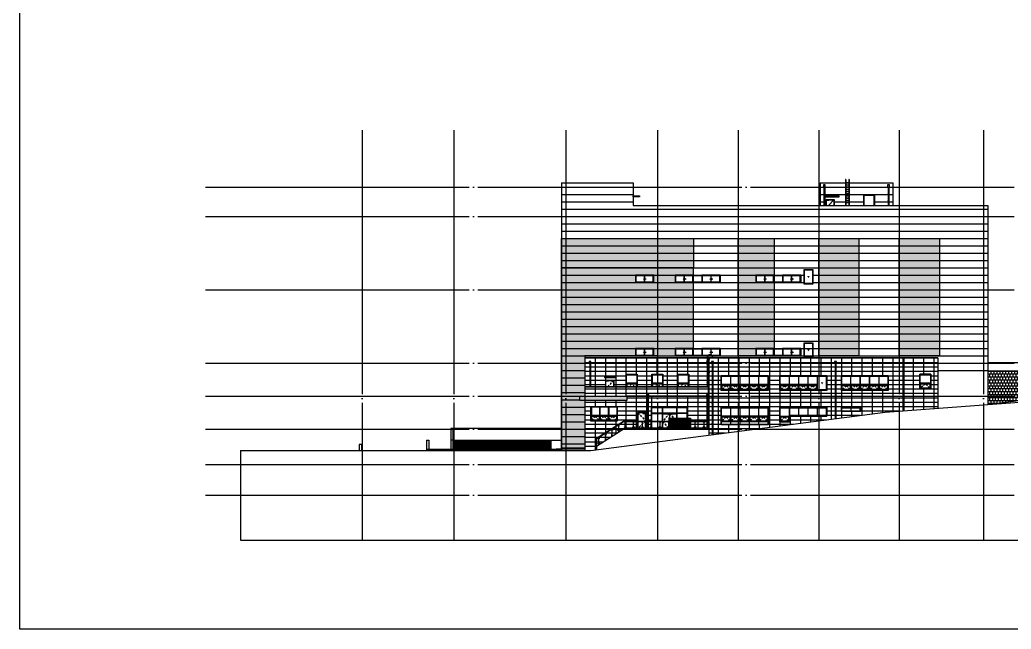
# Model space of a CAD drawing. Header units: millimetres. Extents: x -8000 to 205000, y 0 to 166200.
# Drawn here: x -8000 to 127289, y 0 to 83100 of the extents above; entities that cross this region are included whole.
import ezdxf

# ---------------------------------------------------------------- set-up
doc = ezdxf.new("R2010")
doc.units = ezdxf.units.MM
doc.header["$LTSCALE"] = 600
doc.header["$MEASUREMENT"] = 0
doc.linetypes.add('CEN', pattern=[62, 60, -1, 0, -1])
doc.linetypes.add('DASHED', pattern=[0.75, 0.5, -0.25])
doc.layers.get('0').update_dxf_attribs({"linetype": 'CONTINUOUS'})
for name, color, linetype in [('8', 8, 'CONTINUOUS'), ('A-ANNO-SYMB', 7, 'CONTINUOUS'), ('A-CEN', 1, 'CEN'), ('A-CEN3', 1, 'CEN'), ('A-ELEV-MATR1', 8, 'CONTINUOUS'), ('A-ELEV-MATR3', 6, 'CONTINUOUS'), ('A-ELEV-MATR4', 9, 'CONTINUOUS'), ('A-ELEV-OUT1', 2, 'CONTINUOUS'), ('A-ELEV-OUT2', 3, 'CONTINUOUS'), ('A-ELEV-OUT4', 9, 'CONTINUOUS'), ('A-ELEV-OUT5', 4, 'CONTINUOUS'), ('A-ELEV-WIN', 4, 'CONTINUOUS'), ('A-ELEV-WIN-OPEN', 6, 'DASHED'), ('COL', 2, 'CONTINUOUS'), ('색상1', 252, 'CONTINUOUS'), ('색상2', 40, 'CONTINUOUS')]:
    doc.layers.add(name, color=color, linetype=linetype)
doc.layers.add('Defpoint', color=161, linetype='CONTINUOUS', plot=False)

# ---------------------------------------------------------------- blocks, each defined once
blk = doc.blocks.new('G$CB5745EB8')
at = {"layer": 'A-ELEV-OUT2'}
blk.add_lwpolyline([(0, 2000), (3600, 2000), (3600, 0), (0, 0)], close=True, dxfattribs=at)
at = {"layer": 'A-ELEV-WIN'}
for p, q in [((60, 1940), (60, 60)), ((60, 1940), (1170, 1940)), ((1170, 1940), (1170, 60)), ((1230, 1940), (2370, 1940)), ((1230, 1940), (1230, 60)), ((2370, 1940), (2370, 60)), ((2430, 1940), (3540, 1940)), ((2430, 1940), (2430, 60)), ((3540, 1940), (3540, 60)), ((60, 800), (1170, 800)), ((60, 740), (1170, 740)), ((60, 60), (1170, 60)), ((1230, 800), (2370, 800)), ((1230, 740), (2370, 740)), ((1230, 60), (2370, 60)), ((2430, 800), (3540, 800)), ((2430, 740), (3540, 740)), ((2430, 60), (3540, 60))]:
    blk.add_line(p, q, dxfattribs=at)
for points in [[(120, 680), (1110, 680), (1110, 120), (120, 120)], [(1290, 680), (2310, 680), (2310, 120), (1290, 120)], [(2490, 680), (3480, 680), (3480, 120), (2490, 120)]]:
    blk.add_lwpolyline(points, close=True, dxfattribs=at)
at = {"layer": 'A-ELEV-WIN-OPEN'}
for p, q in [((615, 680), (120, 120)), ((1110, 120), (615, 680)), ((1290, 120), (1800, 680)), ((1800, 680), (2310, 120)), ((2490, 120), (2985, 680)), ((2985, 680), (3480, 120))]:
    blk.add_line(p, q, dxfattribs=at)
blk = doc.blocks.new('G$C36BAD730')
at = {"layer": 'A-CEN3'}
for p, q in [((442, 3750), (0, 3750)), ((442, 1950), (0, 1950))]:
    blk.add_line(p, q, dxfattribs=at)
at = {"layer": 'A-ELEV-MATR3'}
for p, q in [((63, 3975), (63, 3900)), ((63, 3900), (63, 2900)), ((63, 2900), (63, 0)), ((103, 3975), (103, 3900)), ((103, 3900), (103, 2900)), ((274, 3765), (103, 3765)), ((274, 3735), (103, 3735)), ((103, 2900), (103, 0)), ((274, 3780), (274, 3720)), ((283, 3780), (274, 3780)), ((274, 3765), (283, 3765)), ((274, 3735), (283, 3735)), ((283, 3720), (274, 3720)), ((813, 3975), (813, 3900)), ((853, 3975), (853, 3900)), ((274, 1965), (103, 1965)), ((274, 1935), (103, 1935)), ((274, 1980), (274, 1920)), ((283, 1980), (274, 1980)), ((274, 1965), (283, 1965)), ((274, 1935), (283, 1935)), ((283, 1920), (274, 1920))]:
    blk.add_line(p, q, dxfattribs=at)
for centre in [(83, 3900), (83, 3600), (83, 3300), (83, 3000), (83, 2700), (83, 2400), (83, 2100), (83, 1800), (83, 1500), (83, 1200), (83, 900), (83, 600), (83, 300)]:
    blk.add_circle(centre, 10, dxfattribs=at)
for centre, radius, start, end in [((458, 3975), 395, 0, 180), ((458, 3975), 355, 0, 180), ((103, 3750), 15, 90, 270), ((103, 1950), 15, 90, 270)]:
    blk.add_arc(centre, radius, start, end, dxfattribs=at)
blk = doc.blocks.new('G$CEF023C29')
at = {"layer": 'A-ANNO-SYMB', "elevation": -103000}
for points in [[(1123, 443), (1180, 500), (1123, 557)], [(1377, 443), (1320, 500), (1377, 557)], [(4773, 443), (4830, 500), (4773, 557)], [(5027, 443), (4970, 500), (5027, 557)]]:
    blk.add_lwpolyline(points, close=True, dxfattribs=at)
at = {"layer": 'A-ELEV-WIN'}
for p, q in [((2500, 1000, -103000), (0, 1000, -103000)), ((0, 1000, -103000), (0, 0, -103000)), ((2500, 0, -103000), (0, 0, -103000)), ((40, 40, -103000), (40, 960, -103000)), ((40, 960, -103000), (1230, 960, -103000)), ((40, 40, -103000), (1230, 40, -103000)), ((80, 80, -103000), (80, 920, -103000)), ((80, 920, -103000), (1230, 920, -103000)), ((80, 80, -103000), (1230, 80, -103000)), ((1230, 960, -103000), (2460, 960, -103000)), ((1230, 40, -103000), (1230, 960, -103000)), ((1230, 40, -103000), (2460, 40, -103000)), ((1270, 920, -103000), (2420, 920, -103000)), ((1270, 80, -103000), (1270, 920, -103000)), ((1270, 80, -103000), (2420, 80, -103000)), ((2420, 80, -103000), (2420, 920, -103000)), ((2460, 40, -103000), (2460, 960, -103000)), ((2500, 1000, -103000), (2500, 0, -103000)), ((2500, 1000, -103000), (2500, 0, -103000)), ((3650, 1000, -103000), (2500, 1000, -103000)), ((3650, 960, -103000), (2500, 960, -103000)), ((2500, 40, -103000), (3650, 40, -103000)), ((2500, 0, -103000), (3650, 0, -103000)), ((6150, 1000, -103000), (3650, 1000, -103000)), ((6150, 0, -103000), (3650, 0, -103000)), ((3690, 40, -103000), (3690, 960, -103000)), ((3690, 960, -103000), (4880, 960, -103000)), ((3690, 40, -103000), (4880, 40, -103000)), ((3730, 80, -103000), (3730, 920, -103000)), ((3730, 920, -103000), (4880, 920, -103000)), ((3730, 80, -103000), (4880, 80, -103000)), ((4880, 960, -103000), (6110, 960, -103000)), ((4880, 40, -103000), (4880, 960, -103000)), ((4880, 40, -103000), (6110, 40, -103000)), ((4920, 920, -103000), (6070, 920, -103000)), ((4920, 80, -103000), (4920, 920, -103000)), ((4920, 80, -103000), (6070, 80, -103000)), ((6070, 80, -103000), (6070, 920, -103000)), ((6110, 40, -103000), (6110, 960, -103000)), ((6150, 1000, -103000), (6150, 0, -103000))]:
    blk.add_line(p, q, dxfattribs=at)
at = {"layer": 'A-ELEV-WIN', "elevation": -103000}
for points in [[(2500, 0), (0, 0), (0, 1000), (2500, 1000)], [(6150, 0), (3650, 0), (3650, 1000), (6150, 1000)]]:
    blk.add_lwpolyline(points, close=True, dxfattribs=at)
blk = doc.blocks.new('G$C0437542C')
at = {"layer": 'A-ANNO-SYMB', "elevation": -103000}
for points in [[(1123, 443), (1180, 500), (1123, 557)], [(1377, 443), (1320, 500), (1377, 557)]]:
    blk.add_lwpolyline(points, close=True, dxfattribs=at)
at = {"layer": 'A-ELEV-WIN'}
for p, q in [((0, 1000, -103000), (2500, 1000, -103000)), ((0, 1000, -103000), (0, 0, -103000)), ((0, 0, -103000), (2500, 0, -103000)), ((1270, 960, -103000), (40, 960, -103000)), ((40, 40, -103000), (40, 960, -103000)), ((1270, 40, -103000), (40, 40, -103000)), ((1230, 920, -103000), (80, 920, -103000)), ((80, 80, -103000), (80, 920, -103000)), ((1230, 80, -103000), (80, 80, -103000)), ((1230, 80, -103000), (1230, 920, -103000)), ((1270, 40, -103000), (1270, 960, -103000)), ((2460, 960, -103000), (1270, 960, -103000)), ((2420, 920, -103000), (1270, 920, -103000)), ((2420, 80, -103000), (1270, 80, -103000)), ((2460, 40, -103000), (1270, 40, -103000)), ((2420, 80, -103000), (2420, 920, -103000)), ((2460, 40, -103000), (2460, 960, -103000))]:
    blk.add_line(p, q, dxfattribs=at)
at = {"layer": 'A-ELEV-WIN', "elevation": -103000}
blk.add_lwpolyline([(0, 0), (2500, 0), (2500, 1000), (0, 1000)], close=True, dxfattribs=at)
blk = doc.blocks.new('G$CCBD9A60B')
at = {"layer": 'A-ANNO-SYMB'}
blk.add_hatch(color=10, dxfattribs=at).paths.add_polyline_path([(420, 1100), (603, 815), (776, 1100)])
at = {"layer": 'A-ELEV-OUT2'}
blk.add_lwpolyline([(0, 2000), (1200, 2000), (1200, 0), (0, 0)], close=True, dxfattribs=at)
at = {"layer": 'A-ELEV-WIN'}
blk.add_lwpolyline([(60, 1940), (1140, 1940), (1140, 60), (60, 60)], close=True, dxfattribs=at)

msp = doc.modelspace()

# ---------------------------------------------------------------- hatches: boundary and pattern name
at = {"layer": '8', "transparency": 33554687}
h = msp.add_hatch(dxfattribs=at)
h.set_pattern_fill('AR-B88', color=256, scale=50)
h.set_pattern_definition([(0, (-2187433.1, 314801.57), (0, 400), []), (90, (-2187433.12, 314801.57), (-200, 400), [400, -400])])
h.paths.add_polyline_path([(124124, 30658), (124492, 30686), (129670, 31349), (131889, 31898), (136871, 33071), (137857, 33293), (141842, 33694), (146948, 34172), (147855, 34238), (148234, 34462), (148420, 34729), (148439, 34857), (148429, 34931), (148373, 35000), (148373, 35163), (124124, 35163)])
at = {"layer": 'A-ANNO-SYMB'}
msp.add_hatch(color=10, dxfattribs=at).paths.add_polyline_path([(101306, 33669), (101489, 33384), (101661, 33669)])
at = {"layer": '색상1'}
h = msp.add_hatch(color=256, dxfattribs=at)
h.dxf.hatch_style = 1
h.paths.add_polyline_path([(65920, 53263), (83945, 53263), (83945, 49263), (65920, 49263)])
h = msp.add_hatch(color=256, dxfattribs=at)
h.dxf.hatch_style = 1
h.paths.add_polyline_path([(92445, 37263), (92445, 38263), (94945, 38263), (94945, 47263), (92445, 47263), (92445, 48263), (94945, 48263), (94945, 53263), (90020, 53263), (90020, 37263)])
h = msp.add_hatch(color=256, dxfattribs=at)
h.dxf.hatch_style = 1
h.paths.add_polyline_path([(101020, 53263), (106520, 53263), (106520, 37263), (101020, 37263)])
h = msp.add_hatch(color=256, dxfattribs=at)
h.dxf.hatch_style = 1
h.paths.add_polyline_path([(112020, 53263), (117520, 53263), (117520, 37263), (112020, 37263)])
h = msp.add_hatch(color=256, dxfattribs=at)
h.dxf.hatch_style = 1
h.paths.add_polyline_path([(81445, 37263), (81445, 38263), (83945, 38263), (83945, 47263), (81445, 47263), (81445, 48263), (83945, 48263), (83945, 49263), (79020, 49263), (79020, 37263)])
at = {"layer": '색상2'}
h = msp.add_hatch(color=256, dxfattribs=at)
h.dxf.hatch_style = 1
h.paths.add_polyline_path([(76020, 47263), (78520, 47263)], flags=16)
h.paths.add_polyline_path([(76020, 47263), (78520, 47263)], flags=16)
h.paths.add_polyline_path([(76020, 47263), (78520, 47263)], flags=16)
h.paths.add_polyline_path([(76020, 47263), (78520, 47263)], flags=16)
h.paths.add_polyline_path([(76020, 47263), (78520, 47263)], flags=16)
h.paths.add_polyline_path([(76020, 47263), (78520, 47263)], flags=16)
h.paths.add_polyline_path([(76020, 47263), (78520, 47263)], flags=16)
h.paths.add_polyline_path([(76020, 47263), (78520, 47263)], flags=16)
h.paths.add_polyline_path([(76020, 47263), (78520, 47263)], flags=16)
h.paths.add_polyline_path([(76020, 47263), (78520, 47263)], flags=16)
h.paths.add_polyline_path([(76020, 47263), (78520, 47263)], flags=16)
h.paths.add_polyline_path([(76020, 47263), (78520, 47263)], flags=16)
h.paths.add_polyline_path([(76020, 47263), (78520, 47263)], flags=16)
h.paths.add_polyline_path([(76020, 47263), (78520, 47263)], flags=16)
h.paths.add_polyline_path([(76020, 47263), (78520, 47263)], flags=16)
h.paths.add_polyline_path([(76020, 47263), (78520, 47263)], flags=16)
h.paths.add_polyline_path([(76020, 47263), (78520, 47263)], flags=16)
h.paths.add_polyline_path([(76020, 47263), (78520, 47263)], flags=16)
h.paths.add_polyline_path([(76020, 47263), (78520, 47263)], flags=16)
h.paths.add_polyline_path([(76020, 47263), (78520, 47263)], flags=16)
h.paths.add_polyline_path([(76020, 47263), (78520, 47263)], flags=16)
h.paths.add_polyline_path([(76020, 47263), (78520, 47263)], flags=16)
h.paths.add_polyline_path([(76020, 47263), (78520, 47263)], flags=16)
h.paths.add_polyline_path([(76020, 47263), (78520, 47263)], flags=16)
h.paths.add_polyline_path([(76020, 47263), (78520, 47263)], flags=16)
h.paths.add_polyline_path([(76020, 47263), (78520, 47263)], flags=16)
h.paths.add_polyline_path([(76020, 47263), (78520, 47263)], flags=16)
h.paths.add_polyline_path([(76020, 47263), (78520, 47263)], flags=16)
h.paths.add_polyline_path([(76020, 47263), (78520, 47263)], flags=16)
h.paths.add_polyline_path([(76020, 47263), (78520, 47263)], flags=16)
h.paths.add_polyline_path([(76020, 47263), (78520, 47263)], flags=16)
h.paths.add_polyline_path([(76020, 47263), (78520, 47263)], flags=16)
h.paths.add_polyline_path([(76020, 47263), (78520, 47263)], flags=16)
h.paths.add_polyline_path([(76020, 47263), (78520, 47263)], flags=16)
h.paths.add_polyline_path([(76020, 47263), (78520, 47263)], flags=16)
h.paths.add_polyline_path([(76020, 47263), (78520, 47263)], flags=16)
h.paths.add_polyline_path([(76020, 47263), (78520, 47263)], flags=16)
h.paths.add_polyline_path([(76020, 47263), (78520, 47263)], flags=16)
h.paths.add_polyline_path([(76020, 47263), (78520, 47263)], flags=16)
h.paths.add_polyline_path([(76020, 47263), (78520, 47263)], flags=16)
h.paths.add_polyline_path([(76020, 47263), (78520, 47263)], flags=16)
h.paths.add_polyline_path([(76020, 47263), (78520, 47263)], flags=16)
h.paths.add_polyline_path([(76020, 47263), (78520, 47263)], flags=16)
h.paths.add_polyline_path([(76020, 47263), (78520, 47263)], flags=16)
h.paths.add_polyline_path([(76020, 47263), (78520, 47263)], flags=16)
h.paths.add_polyline_path([(76020, 47263), (78520, 47263)], flags=16)
h.paths.add_polyline_path([(76020, 47263), (78520, 47263)], flags=16)
h.paths.add_polyline_path([(76020, 47263), (78520, 47263)], flags=16)
h.paths.add_polyline_path([(76020, 47263), (78520, 47263)], flags=16)
h.paths.add_polyline_path([(76020, 47263), (78520, 47263)], flags=16)
h.paths.add_polyline_path([(76020, 47263), (78520, 47263)], flags=16)
h.paths.add_polyline_path([(76020, 47263), (78520, 47263)], flags=16)
h.paths.add_polyline_path([(76020, 47263), (78520, 47263)], flags=16)
h.paths.add_polyline_path([(76020, 47263), (78520, 47263)], flags=16)
h.paths.add_polyline_path([(76020, 47263), (78520, 47263)], flags=16)
h.paths.add_polyline_path([(76020, 47263), (78520, 47263)], flags=16)
h.paths.add_polyline_path([(76020, 47263), (78520, 47263)], flags=16)
h.paths.add_polyline_path([(76020, 47263), (78520, 47263)], flags=16)
h.paths.add_polyline_path([(76020, 47263), (78520, 47263)], flags=16)
h.paths.add_polyline_path([(76020, 47263), (78520, 47263)], flags=16)
h.paths.add_polyline_path([(76020, 47263), (78520, 47263)], flags=16)
h.paths.add_polyline_path([(76020, 47263), (78520, 47263)], flags=16)
h.paths.add_polyline_path([(76020, 47263), (78520, 47263)], flags=16)
h.paths.add_polyline_path([(76020, 47263), (78520, 47263)], flags=16)
h.paths.add_polyline_path([(76020, 47263), (78520, 47263)], flags=16)
h.paths.add_polyline_path([(76020, 47263), (78520, 47263)], flags=16)
h.paths.add_polyline_path([(76020, 47263), (78520, 47263)], flags=16)
h.paths.add_polyline_path([(76020, 47263), (78520, 47263)], flags=16)
h.paths.add_polyline_path([(76020, 47263), (78520, 47263)], flags=16)
h.paths.add_polyline_path([(76020, 47263), (78520, 47263)], flags=16)
h.paths.add_polyline_path([(76020, 47263), (78520, 47263)], flags=16)
h.paths.add_polyline_path([(76020, 48263), (76020, 47263), (78520, 47263), (78520, 48263)])
h.paths.add_polyline_path([(76020, 37263), (76020, 38263), (78520, 38263), (78520, 37263), (79020, 37263), (79020, 49263), (65920, 49263), (65920, 24663), (69120, 24663), (69120, 37263)])
at = {"layer": '색상2', "transparency": 33554687}
h = msp.add_hatch(color=256, dxfattribs=at)
h.dxf.hatch_style = 1
h.paths.add_polyline_path([(68420, 31763), (74820, 31763), (74820, 31163), (68420, 31163)])

# ---------------------------------------------------------------- linework, layer by layer
msp.add_lwpolyline([(124115, 35163), (124115, 30658)])
at = {"layer": '8'}
for p, q in [((80780, 28553), (83310, 28553)), ((80780, 28553), (80780, 27523)), ((80780, 28503), (83310, 28503)), ((80780, 28453), (83310, 28453)), ((83310, 28553), (83310, 27523)), ((65920, 27366), (50820, 27366)), ((50820, 27366), (50820, 24363)), ((51070, 27366), (51070, 24363)), ((70709, 26030), (74366, 28363)), ((70759, 26003), (74381, 28313)), ((72829, 26315), (72829, 27382)), ((73729, 26889), (73729, 27956)), ((74366, 28363), (80570, 28363)), ((74381, 28313), (80570, 28313)), ((74629, 27463), (74629, 28363)), ((75770, 27463), (75770, 28363)), ((76970, 27463), (76970, 28363)), ((78170, 27463), (78170, 28363)), ((79370, 27463), (79370, 28363)), ((80570, 27463), (80570, 28363)), ((80780, 28403), (83310, 28403)), ((80780, 28353), (83310, 28353)), ((80780, 28303), (83310, 28303)), ((80780, 28253), (83310, 28253)), ((80780, 28203), (83310, 28203)), ((80780, 28153), (83310, 28153)), ((80780, 28103), (83310, 28103)), ((80780, 28053), (83310, 28053)), ((80780, 28003), (83310, 28003)), ((80780, 27953), (83310, 27953)), ((80780, 27903), (83310, 27903)), ((80780, 27853), (83310, 27853)), ((80780, 27803), (83310, 27803)), ((80780, 27753), (83310, 27753)), ((80780, 27703), (83310, 27703)), ((80780, 27653), (83310, 27653)), ((80780, 27603), (83310, 27603)), ((80780, 27553), (83310, 27553)), ((80780, 27523), (83310, 27523)), ((83520, 28363), (86020, 28363)), ((83520, 28313), (86020, 28313)), ((84170, 27463), (84170, 28363)), ((85370, 27463), (85370, 28363)), ((47520, 25763), (47520, 24363)), ((47820, 25763), (47820, 24563)), ((51070, 25766), (50820, 25766)), ((51070, 25766), (65920, 25766)), ((64445, 25766), (64445, 24363)), ((70709, 24963), (70709, 26030)), ((70759, 24994), (70759, 26003)), ((71029, 25167), (71029, 26234)), ((71929, 25741), (71929, 26808)), ((38620, 25163), (38320, 25163)), ((38320, 25163), (38320, 24363)), ((38620, 25163), (38620, 24363)), ((51070, 25666), (64445, 25666)), ((51070, 25566), (64445, 25566)), ((51070, 25466), (64445, 25466)), ((51070, 25366), (64445, 25366)), ((51070, 25266), (64445, 25266)), ((51070, 25166), (64445, 25166)), ((51070, 25066), (64445, 25066)), ((51070, 24966), (64445, 24966)), ((51070, 24866), (64445, 24866)), ((51070, 24766), (64445, 24766)), ((51070, 24666), (64445, 24666)), ((51070, 24566), (64445, 24566)), ((51070, 24466), (64445, 24466)), ((51070, 24366), (64445, 24366)), ((69120, 24563), (65215, 24563))]:
    msp.add_line(p, q, dxfattribs=at)
for points in [[(124115, 36363), (148373, 36363)], [(124115, 35163), (149660, 35163)], [(124487, 30686), (129666, 31349), (131885, 31898), (136867, 33071), (137853, 33293), (141838, 33694), (146943, 34172), (147850, 34238), (148229, 34462), (148416, 34729), (148435, 34857), (148425, 34931), (148369, 35000), (148369, 35163), (156694, 35163)], [(47520, 25763), (47820, 25763)], [(47520, 24563), (65920, 24563)]]:
    msp.add_lwpolyline(points, dxfattribs=at)
msp.add_lwpolyline([(124124, 30658), (124492, 30686), (129670, 31349), (131889, 31898), (136871, 33071), (137857, 33293), (141842, 33694), (146948, 34172), (147855, 34238), (148234, 34462), (148420, 34729), (148439, 34857), (148429, 34931), (148373, 35000), (148373, 35163), (124124, 35163)], close=True, dxfattribs=at)
for centre in [(72729, 27167), (72929, 27167), (73629, 27770), (73629, 27064), (73829, 27770), (73829, 27064), (74529, 28263), (74529, 27557), (74729, 28263), (74729, 27557), (75670, 28263), (75670, 27557), (75870, 28263), (75870, 27557), (76870, 28263), (76870, 27557), (77070, 28263), (77070, 27557), (78070, 28263), (78070, 27557), (78270, 28263), (78270, 27557), (79270, 28263), (79270, 27557), (79470, 28263), (79470, 27557), (80470, 28263), (80470, 27557), (84070, 28263), (84070, 27557), (84270, 28263), (84270, 27557), (85270, 28263), (85270, 27557), (85470, 28263), (85470, 27557), (70929, 26047), (71129, 26047), (71829, 26576), (71829, 25871), (72029, 26576), (72029, 25871), (72729, 26462), (72929, 26462), (70929, 25341), (71129, 25341)]:
    msp.add_circle(centre, 15, dxfattribs=at)
at = {"layer": 'A-CEN'}
for p, q in [((38720, 68063), (38720, 12115)), ((51220, 68063), (51220, 12115)), ((66520, 68063), (66520, 12115)), ((79020, 68063), (79020, 12115)), ((90020, 68063), (90020, 12115)), ((101020, 68063), (101020, 12115)), ((112020, 68063), (112020, 12115)), ((123520, 68063), (123520, 12115)), ((17320, 60263), (177137, 60263)), ((17320, 56263), (177137, 56263)), ((17320, 46263), (177137, 46263)), ((17320, 36263), (177137, 36263)), ((17320, 31763), (177137, 31763)), ((17320, 27263), (177137, 27263)), ((17320, 22463), (177137, 22463)), ((17320, 18263), (177137, 18263))]:
    msp.add_line(p, q, dxfattribs=at)
at = {"layer": 'A-ELEV-MATR1'}
for p, q in [((65920, 60263), (75720, 60263)), ((101220, 60263), (111120, 60263)), ((65920, 59263), (75720, 59263)), ((65920, 58263), (75720, 58263)), ((101220, 59263), (111120, 59263)), ((101220, 58263), (102020, 58263)), ((103120, 58263), (107120, 58263)), ((108620, 58263), (111120, 58263)), ((65920, 57263), (124120, 57263)), ((65920, 56263), (124120, 56263)), ((65920, 55263), (124120, 55263)), ((65920, 54263), (124120, 54263)), ((65920, 53263), (124120, 53263)), ((65920, 52263), (124120, 52263)), ((65920, 51263), (124120, 51263)), ((65920, 50263), (124120, 50263)), ((65920, 49263), (124120, 49263)), ((65920, 48263), (99020, 48263)), ((100220, 48263), (124120, 48263)), ((65920, 47263), (99020, 47263)), ((65920, 46263), (124120, 46263)), ((100220, 47263), (124120, 47263)), ((65920, 45263), (124120, 45263)), ((65920, 44263), (124120, 44263)), ((65920, 43263), (124120, 43263)), ((65920, 42263), (124120, 42263)), ((65920, 41263), (124120, 41263)), ((65920, 40263), (124120, 40263)), ((65920, 39263), (124120, 39263)), ((65920, 38263), (124120, 38263)), ((65920, 37263), (124120, 37263)), ((65920, 36263), (69120, 36263)), ((65920, 35263), (69120, 35263)), ((117270, 36263), (124120, 36263)), ((117270, 35263), (124120, 35263)), ((65920, 34263), (69120, 34263)), ((65920, 33263), (69120, 33263)), ((65920, 32263), (69120, 32263)), ((65920, 31263), (68420, 31263)), ((65920, 30263), (69120, 30263)), ((65920, 29263), (69120, 29263)), ((65920, 28263), (69120, 28263)), ((65920, 27263), (69120, 27263)), ((65920, 26263), (69120, 26263)), ((65920, 25263), (69120, 25263))]:
    msp.add_line(p, q, dxfattribs=at)
at = {"layer": 'A-ELEV-MATR3'}
for p, q in [((69770, 36263), (69770, 33063)), ((69870, 36263), (69870, 33063)), ((85845, 36263), (85845, 33063)), ((85945, 36263), (85945, 33063)), ((86470, 36263), (86470, 26525)), ((86570, 36263), (86570, 26538)), ((103270, 36263), (103270, 28720)), ((103370, 36263), (103370, 28733)), ((77670, 31763), (77670, 27463)), ((77770, 31763), (77770, 27463)), ((85770, 31763), (85770, 27463)), ((85870, 31763), (85870, 27463))]:
    msp.add_line(p, q, dxfattribs=at)
for points in [[(69695, 36263), (69945, 36263), (69945, 36513), (69695, 36513)], [(69890, 36153), (69890, 36173), (69750, 36173), (69750, 36153)], [(69890, 35253), (69890, 35273), (69750, 35273), (69750, 35253)], [(86020, 36263), (85770, 36263), (85770, 36513), (86020, 36513)], [(85825, 36153), (85825, 36173), (85965, 36173), (85965, 36153)], [(85825, 36153), (85825, 36173), (86020, 36173), (86020, 36153)], [(85825, 35253), (85825, 35273), (86020, 35273), (86020, 35253)], [(85825, 35253), (85825, 35273), (85965, 35273), (85965, 35253)], [(86395, 36263), (86645, 36263), (86645, 36513), (86395, 36513)], [(86590, 36153), (86590, 36173), (86450, 36173), (86450, 36153)], [(86590, 35253), (86590, 35273), (86450, 35273), (86450, 35253)], [(103195, 36263), (103445, 36263), (103445, 36513), (103195, 36513)], [(103390, 36153), (103390, 36173), (103250, 36173), (103250, 36153)], [(103390, 35253), (103390, 35273), (103250, 35273), (103250, 35253)], [(69890, 34353), (69890, 34373), (69750, 34373), (69750, 34353)], [(85825, 34353), (85825, 34373), (86020, 34373), (86020, 34353)], [(85825, 34353), (85825, 34373), (85965, 34373), (85965, 34353)], [(86590, 34353), (86590, 34373), (86450, 34373), (86450, 34353)], [(103390, 34353), (103390, 34373), (103250, 34373), (103250, 34353)], [(69890, 33453), (69890, 33473), (69750, 33473), (69750, 33453)], [(86590, 33453), (86590, 33473), (86450, 33473), (86450, 33453)], [(86590, 32553), (86590, 32573), (86450, 32573), (86450, 32553)], [(103390, 33453), (103390, 33473), (103250, 33473), (103250, 33453)], [(103390, 32553), (103390, 32573), (103250, 32573), (103250, 32553)], [(77595, 31763), (77845, 31763), (77845, 32013), (77595, 32013)], [(77790, 31653), (77790, 31673), (77650, 31673), (77650, 31653)], [(85695, 31763), (85945, 31763), (85945, 32013), (85695, 32013)], [(85890, 31653), (85890, 31673), (85750, 31673), (85750, 31653)], [(86590, 31653), (86590, 31673), (86450, 31673), (86450, 31653)], [(103390, 31653), (103390, 31673), (103250, 31673), (103250, 31653)], [(77790, 30753), (77790, 30773), (77650, 30773), (77650, 30753)], [(77790, 29853), (77790, 29873), (77650, 29873), (77650, 29853)], [(85890, 30753), (85890, 30773), (85750, 30773), (85750, 30753)], [(85890, 29853), (85890, 29873), (85750, 29873), (85750, 29853)], [(86590, 30753), (86590, 30773), (86450, 30773), (86450, 30753)], [(86590, 29853), (86590, 29873), (86450, 29873), (86450, 29853)], [(103390, 30753), (103390, 30773), (103250, 30773), (103250, 30753)], [(103390, 29853), (103390, 29873), (103250, 29873), (103250, 29853)], [(77790, 28953), (77790, 28973), (77650, 28973), (77650, 28953)], [(85890, 28953), (85890, 28973), (85750, 28973), (85750, 28953)], [(86590, 28953), (86590, 28973), (86450, 28973), (86450, 28953)], [(103390, 28953), (103390, 28973), (103250, 28973), (103250, 28953)], [(77790, 28053), (77790, 28073), (77650, 28073), (77650, 28053)], [(85890, 28053), (85890, 28073), (85750, 28073), (85750, 28053)], [(86590, 28053), (86590, 28073), (86450, 28073), (86450, 28053)], [(86590, 27153), (86590, 27173), (86450, 27173), (86450, 27153)]]:
    msp.add_lwpolyline(points, close=True, dxfattribs=at)
at = {"layer": 'A-ELEV-MATR4'}
for p, q in [((70520, 36963), (70520, 31763)), ((71920, 36963), (71920, 34463)), ((73320, 36963), (73320, 31763)), ((74720, 36963), (74720, 31763)), ((76120, 36963), (76120, 34763)), ((77520, 36963), (77520, 27463)), ((78920, 36963), (78920, 34763)), ((80320, 36963), (80320, 30263)), ((81720, 36963), (81720, 30263)), ((83120, 36963), (83120, 34763)), ((84520, 36963), (84520, 27463)), ((85920, 36963), (85920, 27463)), ((87320, 36963), (87320, 26636)), ((88720, 36963), (88720, 34563)), ((90120, 36963), (90120, 34563)), ((91520, 36963), (91520, 34563)), ((92920, 36963), (92920, 34563)), ((94320, 36963), (94320, 27550)), ((95720, 36963), (95720, 27733)), ((97120, 36963), (97120, 34563)), ((98520, 36963), (98520, 34563)), ((99920, 36963), (99920, 34563)), ((101320, 36963), (101320, 34563)), ((102720, 36963), (102720, 28648)), ((104120, 36963), (104120, 28831)), ((105520, 36963), (105520, 34563)), ((106920, 36963), (106920, 34563)), ((108320, 36963), (108320, 34563)), ((109720, 36963), (109720, 34563)), ((111120, 36963), (111120, 29687)), ((112520, 36963), (112520, 29792)), ((113920, 36963), (113920, 29896)), ((115320, 36963), (115320, 34763)), ((116720, 36963), (116720, 30105)), ((69120, 36363), (117270, 36363)), ((69120, 35763), (117270, 35763)), ((69120, 35163), (117270, 35163)), ((69120, 34563), (74750, 34563)), ((69120, 33963), (71950, 33963)), ((71920, 34313), (71920, 31763)), ((73050, 33963), (74750, 33963)), ((76250, 34563), (78270, 34563)), ((76250, 33963), (78270, 33963)), ((79770, 34563), (81790, 34563)), ((79770, 33963), (81790, 33963)), ((83290, 34563), (87720, 34563)), ((83290, 33963), (87720, 33963)), ((94120, 34563), (95720, 34563)), ((94120, 33963), (95720, 33963)), ((102120, 34563), (104120, 34563)), ((102120, 33963), (104120, 33963)), ((110520, 34563), (114820, 34563)), ((110520, 33963), (114820, 33963)), ((116320, 34563), (117270, 34563)), ((116320, 33963), (117270, 33963)), ((69120, 33363), (71950, 33363)), ((69120, 32763), (87720, 32763)), ((73050, 33363), (74750, 33363)), ((76120, 33063), (76120, 27463)), ((76250, 33363), (78270, 33363)), ((79770, 33363), (81790, 33363)), ((83290, 33363), (95720, 33363)), ((88720, 32563), (88720, 30263)), ((90120, 32563), (90120, 30263)), ((91520, 32563), (91520, 30263)), ((92920, 32563), (92920, 30263)), ((94120, 32763), (95720, 32763)), ((97120, 32563), (97120, 30263)), ((98520, 32563), (98520, 30263)), ((99920, 32563), (99920, 30263)), ((101320, 32563), (101320, 30263)), ((102120, 33363), (104120, 33363)), ((102120, 32763), (104120, 32763)), ((105520, 32563), (105520, 30263)), ((106920, 32563), (106920, 29196)), ((108320, 32563), (108320, 29379)), ((109720, 32563), (109720, 29562)), ((110520, 33363), (114820, 33363)), ((110520, 32763), (117270, 32763)), ((115320, 32763), (115320, 30001)), ((116320, 33363), (117270, 33363)), ((69120, 32163), (117270, 32163)), ((70520, 31163), (70520, 30363)), ((71920, 31163), (71920, 30363)), ((73320, 31163), (73320, 30363)), ((74720, 31163), (74720, 27463)), ((74820, 31563), (117270, 31563)), ((69120, 30963), (117270, 30963)), ((69120, 30363), (117270, 30363)), ((69120, 29763), (69935, 29763)), ((69120, 29163), (69935, 29163)), ((69120, 28563), (69935, 28563)), ((73535, 29763), (78220, 29763)), ((73535, 29163), (76310, 29163)), ((73535, 28563), (76310, 28563)), ((77410, 29163), (78220, 29163)), ((77410, 28563), (78220, 28563)), ((83120, 29763), (87720, 29763)), ((83120, 29163), (87720, 29163)), ((83520, 28563), (87720, 28563)), ((94120, 29763), (95720, 29763)), ((94120, 29163), (95720, 29163)), ((94120, 28563), (95720, 28563)), ((97030, 28563), (102068, 28563)), ((97120, 29063), (97120, 27916)), ((98520, 29063), (98520, 28099)), ((99920, 29063), (99920, 28282)), ((101320, 29063), (101320, 28465)), ((102120, 29763), (104120, 29763)), ((102120, 29163), (106661, 29163)), ((105520, 29663), (105520, 29013)), ((106710, 29763), (112131, 29763)), ((69120, 27963), (76310, 27963)), ((69120, 27363), (74472, 27363)), ((70520, 28363), (70520, 24441)), ((71920, 28363), (71920, 25735)), ((73320, 28363), (73320, 26628)), ((77410, 27963), (78220, 27963)), ((83520, 27963), (87720, 27963)), ((86020, 27363), (92883, 27363)), ((88720, 27863), (88720, 26819)), ((90120, 27863), (90120, 27002)), ((91520, 27863), (91520, 27185)), ((92920, 27863), (92920, 27367)), ((94120, 27963), (97476, 27963)), ((69120, 26763), (73531, 26763)), ((69120, 26163), (72590, 26163)), ((86020, 26763), (88290, 26763)), ((69120, 25563), (71649, 25563)), ((69120, 24963), (70709, 24963))]:
    msp.add_line(p, q, dxfattribs=at)
at = {"layer": 'A-ELEV-OUT1'}
for p, q in [((117270, 37013), (69120, 37013)), ((69120, 37013), (69120, 31763)), ((117270, 36963), (69120, 36963)), ((86020, 37013), (86020, 33063)), ((86020, 37013), (86020, 26466)), ((112620, 37013), (112620, 29799)), ((117270, 37013), (117270, 30147)), ((86020, 33063), (69120, 33063)), ((86020, 33013), (69120, 33013)), ((69120, 31163), (69120, 24363)), ((86020, 31763), (74820, 31763)), ((70709, 24963), (74629, 27463)), ((74629, 27463), (86020, 27463)), ((70709, 24963), (70709, 24466))]:
    msp.add_line(p, q, dxfattribs=at)
for points in [[(50820, 24363), (69918, 24363), (110083, 29610), (130819, 31159), (138296, 31821), (141393, 32143)], [(22120, 24363), (69918, 24363)]]:
    msp.add_lwpolyline(points, dxfattribs=at)
msp.add_lwpolyline([(68420, 31763), (74820, 31763), (74820, 31163), (68420, 31163)], close=True, dxfattribs=at)
at = {"layer": 'A-ELEV-OUT2'}
for points in [[(71950, 33063), (71950, 33963), (73050, 33963), (73050, 33063)], [(74750, 33063), (74750, 34763), (76250, 34763), (76250, 33063)], [(78270, 33063), (78270, 34763), (79770, 34763), (79770, 33063)], [(81790, 33063), (81790, 34763), (83290, 34763), (83290, 33063)], [(78220, 27463), (78220, 30263), (83120, 30263), (83120, 28763)], [(77410, 27463), (77410, 29563), (76310, 29563), (76310, 27463)]]:
    msp.add_lwpolyline(points, dxfattribs=at)
for points in [[(87720, 34563), (94120, 34563), (94120, 32563), (87720, 32563)], [(95720, 34563), (102120, 34563), (102120, 32563), (95720, 32563)], [(104120, 34563), (110520, 34563), (110520, 32563), (104120, 32563)], [(114820, 34763), (116320, 34763), (116320, 32763), (114820, 32763)], [(94120, 27863), (87720, 27863), (87720, 30263), (94120, 30263)], [(95720, 30263), (95720, 28263), (97030, 28263), (97030, 29063), (102120, 29063), (102120, 30263)], [(104120, 30263), (106710, 30263), (106710, 29663), (104120, 29663)], [(80780, 28553), (83310, 28553), (83310, 27523), (80780, 27523)]]:
    msp.add_lwpolyline(points, close=True, dxfattribs=at)
at = {"layer": 'A-ELEV-OUT4'}
for p, q in [((104700, 61313), (104700, 57763)), ((104740, 61313), (104740, 60873)), ((105150, 61313), (105150, 60873)), ((105190, 61313), (105190, 57763)), ((101220, 60863), (111120, 60863)), ((101220, 60863), (101220, 57763)), ((101745, 60338), (101745, 57763)), ((101845, 60338), (101845, 57763)), ((105150, 60873), (104740, 60873)), ((105150, 60853), (104740, 60853)), ((104740, 60853), (104740, 60573)), ((105150, 60573), (104740, 60573)), ((105150, 60553), (104740, 60553)), ((104740, 60553), (104740, 60273)), ((105150, 60273), (104740, 60273)), ((105150, 60253), (104740, 60253)), ((104740, 60253), (104740, 59973)), ((105150, 59973), (104740, 59973)), ((105150, 59953), (104740, 59953)), ((104740, 59953), (104740, 59673)), ((105150, 59673), (104740, 59673)), ((104740, 59653), (104740, 59373)), ((105150, 59653), (104740, 59653)), ((105150, 60853), (105150, 60573)), ((105150, 60553), (105150, 60273)), ((105150, 60253), (105150, 59973)), ((105150, 59953), (105150, 59673)), ((105150, 59653), (105150, 59373)), ((110495, 60338), (110495, 57763)), ((110595, 60338), (110595, 57763)), ((111120, 60863), (111120, 57763)), ((102065, 58568), (103075, 58568)), ((102065, 57763), (102065, 58568)), ((103075, 58568), (102339, 57763)), ((103075, 58568), (103075, 57763)), ((105150, 59373), (104740, 59373)), ((104740, 59353), (104740, 59073)), ((105150, 59353), (104740, 59353)), ((105150, 59073), (104740, 59073)), ((104740, 59053), (104740, 58773)), ((105150, 59053), (104740, 59053)), ((105150, 58773), (104740, 58773)), ((104740, 58753), (104740, 58473)), ((105150, 58753), (104740, 58753)), ((105150, 58473), (104740, 58473)), ((104740, 58453), (104740, 58173)), ((105150, 58453), (104740, 58453)), ((105150, 59353), (105150, 59073)), ((105150, 59053), (105150, 58773)), ((105150, 58753), (105150, 58473)), ((105150, 58453), (105150, 58173)), ((107120, 59263), (108620, 59263)), ((107120, 59263), (107120, 57763)), ((107180, 59203), (108560, 59203)), ((107180, 59203), (107180, 57763)), ((108560, 59203), (108560, 57763)), ((108620, 59263), (108620, 57763)), ((105150, 58173), (104740, 58173)), ((105150, 58153), (104740, 58153)), ((104740, 58153), (104740, 57763)), ((105150, 58153), (105150, 57763))]:
    msp.add_line(p, q, dxfattribs=at)
for points in [[(101670, 60338), (101920, 60338), (101920, 60588), (101670, 60588)], [(101865, 60228), (101865, 60248), (101725, 60248), (101725, 60228)], [(110420, 60338), (110670, 60338), (110670, 60588), (110420, 60588)], [(110615, 60228), (110615, 60248), (110475, 60248), (110475, 60228)], [(101865, 59328), (101865, 59348), (101725, 59348), (101725, 59328)], [(101865, 58428), (101865, 58448), (101725, 58448), (101725, 58428)], [(101920, 58963), (103820, 58963), (103820, 59113), (101920, 59113)], [(102386, 58528), (102386, 58462), (102112, 58462), (102112, 58528)], [(110615, 59328), (110615, 59348), (110475, 59348), (110475, 59328)], [(110615, 58428), (110615, 58448), (110475, 58448), (110475, 58428)]]:
    msp.add_lwpolyline(points, close=True, dxfattribs=at)
msp.add_lwpolyline([(102020, 57763), (102020, 58613), (103120, 58613), (103120, 57763)], dxfattribs=at)
for centre, radius, start, end in [((104720, 61313), 20, 0, 180), ((105170, 61313), 20, 0, 180), ((104740, 60863), 10, 90, 270), ((104740, 60563), 10, 90, 270), ((104740, 60263), 10, 90, 270), ((104740, 59963), 10, 90, 270), ((104740, 59663), 10, 90, 270), ((105150, 60863), 10, 270, 90), ((105150, 60563), 10, 270, 90), ((105150, 60263), 10, 270, 90), ((105150, 59963), 10, 270, 90), ((105150, 59663), 10, 270, 90), ((104740, 59363), 10, 90, 270), ((104740, 59063), 10, 90, 270), ((104740, 58763), 10, 90, 270), ((104740, 58463), 10, 90, 270), ((105150, 59363), 10, 270, 90), ((105150, 59063), 10, 270, 90), ((105150, 58763), 10, 270, 90), ((105150, 58463), 10, 270, 90), ((104740, 58163), 10, 90, 270), ((105150, 58163), 10, 270, 90)]:
    msp.add_arc(centre, radius, start, end, dxfattribs=at)
at = {"layer": 'A-ELEV-OUT5'}
for p, q in [((65920, 60863), (75720, 60863)), ((65920, 60863), (65920, 24363)), ((75720, 60863), (75720, 57763)), ((75720, 57763), (124120, 57763)), ((124120, 57763), (124120, 30658)), ((71770, 34463), (73270, 34463)), ((71770, 34463), (71770, 34313)), ((71770, 34313), (73270, 34313)), ((73270, 34463), (73270, 34313)), ((80570, 28763), (83520, 28763)), ((80570, 28763), (80570, 27485)), ((80720, 28613), (83370, 28613)), ((80720, 28613), (80720, 27463)), ((83370, 28613), (83370, 27463)), ((83520, 28763), (83520, 27463))]:
    msp.add_line(p, q, dxfattribs=at)
msp.add_lwpolyline([(76570, 58963), (75720, 58963), (75720, 59113), (76570, 59113)], close=True, dxfattribs=at)
at = {"layer": 'A-ELEV-WIN'}
for p, q in [((71995, 33918), (73005, 33918)), ((71995, 33063), (71995, 33918)), ((73005, 33918), (73005, 33063)), ((94120, 34563), (87720, 34563)), ((87720, 32563), (87720, 34563)), ((94120, 34563), (94120, 32563)), ((102120, 34563), (95720, 34563)), ((95720, 32563), (95720, 34563)), ((102120, 34563), (102120, 32563)), ((110520, 34563), (104120, 34563)), ((104120, 32563), (104120, 34563)), ((110520, 34563), (110520, 32563)), ((116320, 34763), (114820, 34763)), ((114820, 34763), (114820, 32763)), ((116320, 34763), (116320, 32763)), ((76190, 33563), (74810, 33563)), ((76190, 33503), (74810, 33503)), ((79710, 33563), (78330, 33563)), ((79710, 33503), (78330, 33503)), ((83230, 33563), (81850, 33563)), ((83230, 33503), (81850, 33503)), ((94120, 32563), (87720, 32563)), ((88970, 33363), (87780, 33363)), ((88970, 33303), (87780, 33303)), ((90250, 33363), (89030, 33363)), ((90250, 33303), (89030, 33303)), ((91530, 33363), (90310, 33363)), ((91530, 33303), (90310, 33303)), ((92810, 33363), (91590, 33363)), ((92810, 33303), (91590, 33303)), ((94060, 33363), (92870, 33363)), ((94060, 33303), (92870, 33303)), ((102120, 32563), (95720, 32563)), ((96970, 33363), (95780, 33363)), ((96970, 33303), (95780, 33303)), ((98250, 33363), (97030, 33363)), ((98250, 33303), (97030, 33303)), ((99530, 33363), (98310, 33363)), ((99530, 33303), (98310, 33303)), ((100810, 33363), (99590, 33363)), ((100810, 33303), (99590, 33303)), ((110520, 32563), (104120, 32563)), ((105370, 33363), (104180, 33363)), ((105370, 33303), (104180, 33303)), ((106650, 33363), (105430, 33363)), ((106650, 33303), (105430, 33303)), ((107930, 33363), (106710, 33363)), ((107930, 33303), (106710, 33303)), ((109210, 33363), (107990, 33363)), ((109210, 33303), (107990, 33303)), ((110460, 33363), (109270, 33363)), ((110460, 33303), (109270, 33303)), ((116320, 32763), (114820, 32763)), ((116260, 33563), (114880, 33563)), ((116260, 33503), (114880, 33503)), ((78270, 27463), (78270, 30213)), ((78270, 30213), (83070, 30213)), ((79670, 30213), (79670, 27463)), ((79710, 30213), (79710, 27463)), ((81630, 30213), (81630, 28763)), ((81670, 30213), (81670, 28763)), ((83070, 29423), (83070, 30213)), ((94120, 30263), (87720, 30263)), ((87720, 27863), (87720, 30263)), ((94120, 30263), (94120, 27863)), ((76355, 29518), (76355, 27463)), ((77365, 29518), (76355, 29518)), ((77365, 27463), (77365, 29518)), ((79670, 29463), (78270, 29463)), ((79670, 29423), (78270, 29423)), ((78270, 29423), (79670, 29423)), ((81630, 29463), (79710, 29463)), ((79710, 29423), (81630, 29423)), ((81630, 29423), (79710, 29423)), ((81630, 29323), (79710, 29323)), ((80670, 29423), (80670, 28763)), ((83070, 29463), (81670, 29463)), ((83070, 29423), (81670, 29423)), ((83070, 28763), (83070, 29423)), ((88970, 29063), (87780, 29063)), ((88970, 29003), (87780, 29003)), ((90250, 29063), (89030, 29063)), ((90250, 29003), (89030, 29003)), ((91530, 29063), (90310, 29063)), ((91530, 29003), (90310, 29003)), ((92810, 29063), (91590, 29063)), ((92810, 29003), (91590, 29003)), ((94060, 29063), (92870, 29063)), ((94060, 29003), (92870, 29003)), ((95780, 29063), (96970, 29063)), ((95780, 29003), (96970, 29003)), ((76417, 28357), (76564, 28357)), ((76452, 28337), (76536, 28337)), ((78270, 27477), (78270, 27477)), ((80487, 27463), (80487, 27463)), ((94120, 27863), (87720, 27863)), ((88970, 28323), (87780, 28323)), ((88970, 28263), (87780, 28263)), ((90250, 28323), (89030, 28323)), ((90250, 28263), (89030, 28263)), ((91530, 28323), (90310, 28323)), ((91530, 28263), (90310, 28263)), ((92810, 28323), (91590, 28323)), ((92810, 28263), (91590, 28263)), ((94060, 28323), (92870, 28323)), ((94060, 28263), (92870, 28263))]:
    msp.add_line(p, q, dxfattribs=at)
for points in [[(72316, 33878), (72316, 33812), (72042, 33812), (72042, 33878)], [(88970, 32623), (87780, 32623), (87780, 34503), (88970, 34503)], [(89030, 32623), (89030, 34503), (90250, 34503), (90250, 32623)], [(90310, 34503), (91530, 34503), (91530, 32623), (90310, 32623)], [(91590, 32623), (91590, 34503), (92810, 34503), (92810, 32623)], [(92870, 34503), (94060, 34503), (94060, 32623), (92870, 32623)], [(96970, 32623), (95780, 32623), (95780, 34503), (96970, 34503)], [(97030, 32623), (97030, 34503), (98250, 34503), (98250, 32623)], [(98310, 34503), (99530, 34503), (99530, 32623), (98310, 32623)], [(99590, 32623), (99590, 34503), (100810, 34503), (100810, 32623)], [(100870, 34503), (102060, 34503), (102060, 32623), (100870, 32623)], [(105370, 32623), (104180, 32623), (104180, 34503), (105370, 34503)], [(105430, 32623), (105430, 34503), (106650, 34503), (106650, 32623)], [(106710, 34503), (107930, 34503), (107930, 32623), (106710, 32623)], [(107990, 32623), (107990, 34503), (109210, 34503), (109210, 32623)], [(109270, 34503), (110460, 34503), (110460, 32623), (109270, 32623)], [(87840, 33243), (88910, 33243), (88910, 32683), (87840, 32683)], [(89090, 33243), (90160, 33243), (90160, 32683), (89090, 32683)], [(90370, 33243), (91440, 33243), (91440, 32683), (90370, 32683)], [(91650, 33243), (92720, 33243), (92720, 32683), (91650, 32683)], [(92930, 33243), (94000, 33243), (94000, 32683), (92930, 32683)], [(95840, 33243), (96910, 33243), (96910, 32683), (95840, 32683)], [(97090, 33243), (98160, 33243), (98160, 32683), (97090, 32683)], [(98370, 33243), (99440, 33243), (99440, 32683), (98370, 32683)], [(99650, 33243), (100720, 33243), (100720, 32683), (99650, 32683)], [(104240, 33243), (105310, 33243), (105310, 32683), (104240, 32683)], [(105490, 33243), (106560, 33243), (106560, 32683), (105490, 32683)], [(106770, 33243), (107840, 33243), (107840, 32683), (106770, 32683)], [(108050, 33243), (109120, 33243), (109120, 32683), (108050, 32683)], [(109330, 33243), (110400, 33243), (110400, 32683), (109330, 32683)], [(87720, 30263), (94120, 30263), (94120, 27863), (87720, 27863)], [(88970, 27923), (87780, 27923), (87780, 30203), (88970, 30203)], [(87780, 30203), (94060, 30203), (94060, 27923), (87780, 27923)], [(89030, 27923), (89030, 30203), (90250, 30203), (90250, 27923)], [(90310, 30203), (91530, 30203), (91530, 27923), (90310, 27923)], [(91590, 27923), (91590, 30203), (92810, 30203), (92810, 27923)], [(92870, 30203), (94060, 30203), (94060, 27923), (92870, 27923)], [(95720, 30263), (97030, 30263), (97030, 28263), (95720, 28263)], [(95780, 30203), (96970, 30203), (96970, 28323), (95780, 28323)], [(97030, 30263), (102120, 30263), (102120, 29063), (97030, 29063)], [(98250, 29123), (97090, 29123), (97090, 30203), (98250, 30203)], [(104120, 30263), (106710, 30263), (106710, 29663), (104120, 29663)], [(77044, 29478), (77044, 29412), (77317, 29412), (77317, 29478)], [(87840, 28943), (88910, 28943), (88910, 28383), (87840, 28383)], [(89090, 28943), (90160, 28943), (90160, 28383), (89090, 28383)], [(90370, 28943), (91440, 28943), (91440, 28383), (90370, 28383)], [(91650, 28943), (92720, 28943), (92720, 28383), (91650, 28383)], [(92930, 28943), (94000, 28943), (94000, 28383), (92930, 28383)], [(95840, 28943), (96910, 28943), (96910, 28383), (95840, 28383)]]:
    msp.add_lwpolyline(points, close=True, dxfattribs=at)
for points in [[(74810, 33063), (74810, 34703), (76190, 34703), (76190, 33063)], [(78330, 33063), (78330, 34703), (79710, 34703), (79710, 33063)], [(81850, 33063), (81850, 34703), (83230, 34703), (83230, 33063)], [(114880, 32963), (114880, 34703), (116260, 34703), (116260, 32963)], [(74870, 33063), (74870, 33443), (76130, 33443), (76130, 33063)], [(78390, 33063), (78390, 33443), (79650, 33443), (79650, 33063)], [(81910, 33063), (81910, 33443), (83170, 33443), (83170, 33063)], [(116260, 32963), (116260, 32823), (114880, 32823), (114880, 32963)], [(114940, 32963), (114940, 33443), (116200, 33443), (116200, 32963)], [(116200, 32963), (116200, 32883), (114940, 32883), (114940, 32963)], [(99530, 29123), (98310, 29123), (98310, 30203), (99530, 30203), (99530, 29123)], [(99590, 29123), (99590, 30203), (100810, 30203), (100810, 29123)], [(100870, 30203), (102060, 30203), (102060, 29123), (100870, 29123), (100870, 30203)], [(105385, 30203), (105385, 29723), (104180, 29723), (104180, 30203), (105385, 30203)], [(105445, 30203), (106650, 30203), (106650, 29723), (105445, 29723), (105445, 30203)], [(80604, 28763), (80604, 28830), (80577, 28830), (80577, 28763)], [(80736, 28763), (80736, 28830), (80763, 28830), (80763, 28763)], [(100810, 29123), (99590, 29123)]]:
    msp.add_lwpolyline(points, dxfattribs=at)
for centre, radius, start, end in [((76417, 28338), 37.3, 22.93351, 359.06151), ((76417, 28337), 20, 90, 316.79224), ((76470, 28288), 51.4, 109.86738, 137.31229), ((76538, 28374), 37.2, 267.58008, 322.19896), ((76564, 28354), 3, 13.27695, 90), ((76561, 28353), 6.09, 339.58624, 13.27695)]:
    msp.add_arc(centre, radius, start, end, dxfattribs=at)
at = {"layer": 'A-ELEV-WIN-OPEN'}
for p, q in [((73005, 33918), (72223, 33063)), ((75500, 33443), (75072, 33063)), ((75927, 33063), (75500, 33443)), ((79020, 33443), (78592, 33063)), ((79447, 33063), (79020, 33443)), ((82540, 33443), (82112, 33063)), ((82967, 33063), (82540, 33443)), ((88375, 33243), (87840, 32683)), ((88910, 32683), (88375, 33243)), ((89625, 33243), (89090, 32683)), ((90160, 32683), (89625, 33243)), ((90905, 33243), (90370, 32683)), ((91440, 32683), (90905, 33243)), ((92185, 33243), (91650, 32683)), ((92720, 32683), (92185, 33243)), ((93465, 33243), (92930, 32683)), ((94000, 32683), (93465, 33243)), ((96375, 33243), (95840, 32683)), ((96910, 32683), (96375, 33243)), ((97625, 33243), (97090, 32683)), ((98160, 32683), (97625, 33243)), ((98905, 33243), (98370, 32683)), ((99440, 32683), (98905, 33243)), ((100185, 33243), (99650, 32683)), ((100720, 32683), (100185, 33243)), ((104775, 33243), (104240, 32683)), ((105310, 32683), (104775, 33243)), ((106025, 33243), (105490, 32683)), ((106560, 32683), (106025, 33243)), ((107305, 33243), (106770, 32683)), ((107840, 32683), (107305, 33243)), ((108585, 33243), (108050, 32683)), ((109120, 32683), (108585, 33243)), ((109865, 33243), (109330, 32683)), ((110400, 32683), (109865, 33243)), ((115570, 33443), (114940, 32883)), ((116200, 32883), (115570, 33443)), ((76355, 29518), (77365, 28413)), ((77365, 28413), (76410, 27463)), ((80670, 29423), (79710, 28313)), ((80670, 29423), (81240, 28763)), ((88375, 28943), (87840, 28383)), ((88910, 28383), (88375, 28943)), ((89625, 28943), (89090, 28383)), ((90160, 28383), (89625, 28943)), ((90905, 28943), (90370, 28383)), ((91440, 28383), (90905, 28943)), ((92185, 28943), (91650, 28383)), ((92720, 28383), (92185, 28943)), ((93465, 28943), (92930, 28383)), ((94000, 28383), (93465, 28943)), ((96375, 28943), (95840, 28383)), ((96910, 28383), (96375, 28943)), ((79710, 28313), (80487, 27463))]:
    msp.add_line(p, q, dxfattribs=at)
at = {"layer": 'COL'}
for p, q in [((78220, 31763), (78220, 27463)), ((83120, 31763), (83120, 28763))]:
    msp.add_line(p, q, dxfattribs=at)
at = {"layer": 'Defpoint'}
for p, q in [((22120, 24363), (22120, 12115)), ((22120, 12115), (170731, 12115))]:
    msp.add_line(p, q, dxfattribs=at)
msp.add_lwpolyline([(-8000, 166200), (205000, 166200), (205000, 0), (-8000, 0)], close=True, dxfattribs=at)
at = {"layer": '색상1'}
for points in [[(65920, 53263), (83945, 53263), (83945, 49263), (65920, 49263)], [(90020, 53263), (94945, 53263), (94945, 37263), (90020, 37263)], [(101020, 53263), (106520, 53263), (106520, 37263), (101020, 37263)], [(112020, 53263), (117520, 53263), (117520, 37263), (112020, 37263)], [(79020, 37263), (83945, 37263), (83945, 49263), (79020, 49263)]]:
    msp.add_lwpolyline(points, close=True, dxfattribs=at)
at = {"layer": '색상2'}
msp.add_lwpolyline([(65920, 24663), (65920, 49263), (79020, 49263), (79020, 37263), (69120, 37263), (69120, 24663)], close=True, dxfattribs=at)

# ---------------------------------------------------------------- block references
for name, p in [('G$CCBD9A60B', (99020, 47063)), ('G$C0437542C', (76020, 47263)), ('G$C0437542C', (76020, 37263)), ('G$CCBD9A60B', (99020, 37063)), ('G$C36BAD730', (85737, 33063)), ('G$CB5745EB8', (69935, 28363))]:
    msp.add_blockref(name, p)
at = {"xscale": -1}
for p in [(87595, 47263), (98595, 47263), (87595, 37263), (98595, 37263)]:
    msp.add_blockref('G$CEF023C29', p, dxfattribs=at)

doc.saveas('drawing.dxf')
